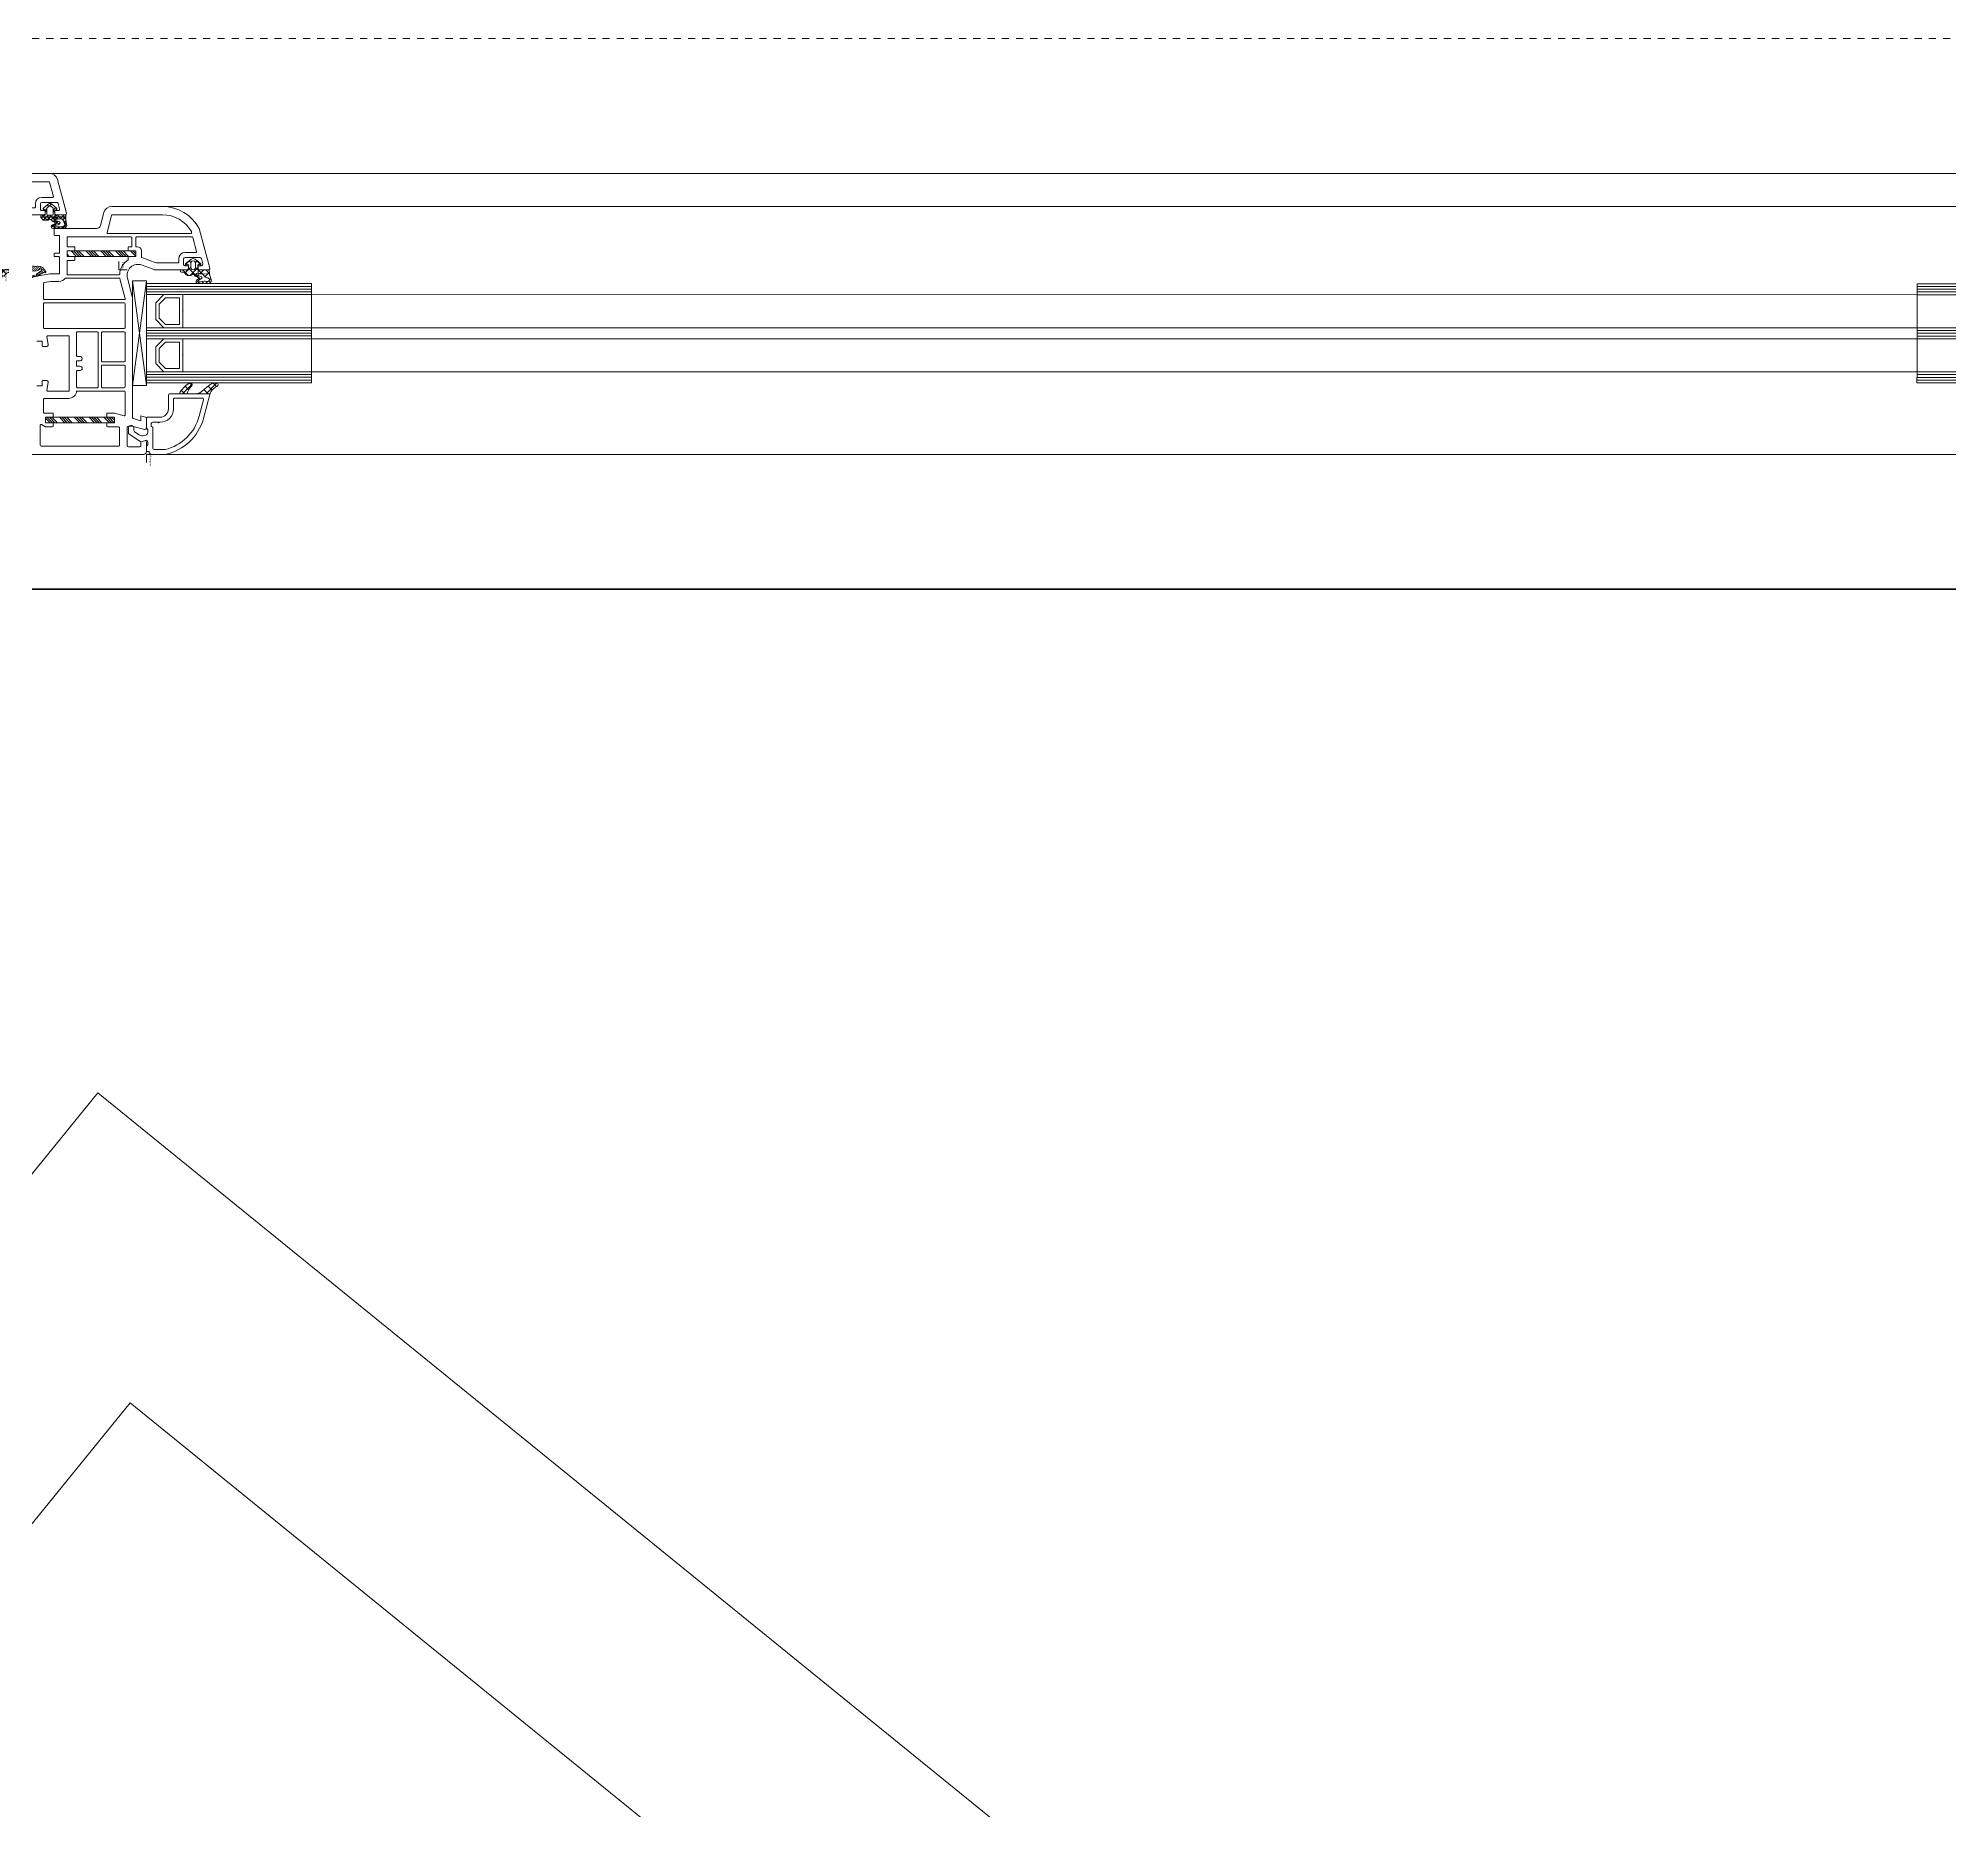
# Model space of a CAD drawing. Header units: millimetres. Extents: x 2258 to 5600, y 711 to 2563.
# Drawn here: x 2767.21 to 2794.01, y 1986.8 to 2011.66 of the extents above; entities that cross this region are included whole.
import ezdxf

# ---------------------------------------------------------------- set-up
doc = ezdxf.new("R2010")
doc.units = ezdxf.units.MM
doc.linetypes.add('HIDDENX2', pattern=[0.75, 0.5, -0.25])
for name, color, linetype, lineweight in [('FP_A_DOOR_WIN', 140, 'Continuous', 18), ('PQI-A-FLOR', 21, 'Continuous', 30), ('PQI-A-HIDN', 31, 'HIDDENX2', 9), ('PQI-A-IN-ELEV-LGHT', 201, 'Continuous', 5), ('PQI-A-IN-FURN', 39, 'Continuous', 13), ('WAL', 7, 'Continuous', 30)]:
    doc.layers.add(name, color=color, linetype=linetype, lineweight=lineweight)
doc.styles.get("Standard").update_dxf_attribs({"font": 'arial.ttf'})
pattern_1 = [(135, (-4.599427157802303, -2.000253202709217), (1.414213562373095, 1.414213562373094), []), (44.99999999999997, (-4.599427157802303, -2.000253202709217), (1.414213562373095, -1.414213562373095), [])]

# ---------------------------------------------------------------- blocks, each defined once
blk = doc.blocks.new('*X86')
at = {"color": 0}
for p, q in [((31.19993464295712, -72.6786784701504), (31.97808007457636, -71.90053303853117)), ((32.67215374721784, -73.90053303853122), (34.67215374721786, -71.9005330385312)), ((33.5701797472178, -73.90053303853122), (35.57017974721782, -71.9005330385312)), ((34.46820574721787, -73.90053303853122), (36.46820574721791, -71.9005330385312)), ((35.36623374721781, -73.90053303853122), (37.36623374721785, -71.9005330385312)), ((38.06030741985939, -73.90053303853117), (40.06030741985934, -71.9005330385312)), ((38.95833341985932, -73.9005330385312), (40.95833341985929, -71.9005330385312)), ((39.85635941985942, -73.90053303853117), (41.85635941985938, -71.9005330385312)), ((40.75438741985936, -73.90053303853117), (42.75438741985934, -71.9005330385312)), ((43.44846109250081, -73.9005330385312), (45.44846109250085, -71.90053303853117)), ((44.34648709250078, -73.9005330385312), (46.34648709250081, -71.90053303853117)), ((45.24451309250085, -73.9005330385312), (47.24451309250087, -71.90053303853117)), ((46.14254109250079, -73.9005330385312), (48.14254109250082, -71.90053303853117)), ((48.83661476514236, -73.9005330385312), (50.83661476514234, -71.90053303853122)), ((49.73464076514229, -73.90053303853122), (51.73464076514229, -71.90053303853122)), ((50.6326667651424, -73.9005330385312), (52.63266676514238, -71.90053303853122)), ((51.53069476514231, -73.90053303853122), (53.53069476514233, -71.90053303853122)), ((54.22476843778382, -73.90053303853122), (56.19992510621398, -71.92537637010105)), ((55.12279443778377, -73.90053303853122), (56.19992510621395, -72.82340237010098)), ((56.02082043778384, -73.90053303853122), (56.19992510621395, -73.72142837010112))]:
    blk.add_line(p, q, dxfattribs=at)
blk = doc.blocks.new('*X87')
at = {"color": 0}
for p, q in [((23.39988581483212, -13.12680322657752), (25.02614989936285, -11.50053914204682)), ((23.92417589936278, -13.50053914204682), (25.92417589936281, -11.50053914204682)), ((24.82220189936285, -13.50053914204682), (26.82220189936288, -11.50053914204682)), ((25.72022989936281, -13.50053914204682), (27.72022989936284, -11.50053914204682)), ((28.41430357200433, -13.50053914204685), (30.41430357200435, -11.50053914204682)), ((29.3123295720043, -13.50053914204685), (31.31232957200428, -11.50053914204685)), ((30.21035557200438, -13.50053914204685), (32.21035557200437, -11.50053914204682)), ((31.10838357200433, -13.50053914204685), (33.1083835720043, -11.50053914204685)), ((33.80245724464581, -13.50053914204682), (35.80245724464584, -11.50053914204682)), ((34.70048324464577, -13.50053914204682), (36.7004832446458, -11.50053914204682)), ((35.59850924464585, -13.50053914204682), (37.59850924464587, -11.50053914204682)), ((36.49653724464579, -13.50053914204682), (38.49653724464583, -11.50053914204682)), ((39.19061091728729, -13.50053914204682), (41.19061091728729, -11.50053914204679)), ((40.08863691728726, -13.50053914204682), (42.08863691728722, -11.50053914204682)), ((40.98666291728732, -13.50053914204682), (42.98666291728733, -11.50053914204679)), ((41.88469091728729, -13.50053914204682), (43.88469091728725, -11.50053914204682)), ((44.57876458992878, -13.50053914204682), (46.57876458992881, -11.50053914204682)), ((45.47679058992874, -13.50053914204682), (47.47679058992878, -11.50053914204682)), ((46.37481658992881, -13.50053914204682), (48.37481658992886, -11.50053914204682)), ((47.27284458992878, -13.50053914204682), (48.39987818543757, -12.37350554653801))]:
    blk.add_line(p, q, dxfattribs=at)
blk = doc.blocks.new('BASIS')
for q in [(0, 2.998156985077132), (3, 0)]:
    blk.add_line((0, 0), q)
blk.add_text('BASIS', height=0.6).set_placement((0.45, 1.17))
blk = doc.blocks.new('GLASDATABASE6')
for p, q in [((-35, 0), (-35, 60)), ((-34, 0), (-34, 60)), ((-33, 0), (-33, 60)), ((-19, 0), (-19, 60)), ((-18, 0), (-18, 60)), ((-17, 0), (-17, 60)), ((-3, 0), (-3, 60)), ((-2, 0), (-2, 60)), ((-1, 0), (-1, 60)), ((1, 0), (-37, -5)), ((1, -5), (-37, 0))]:
    blk.add_line(p, q)
for points in [[(-32, 0), (-32, 60), (-36, 60), (-36, 0)], [(-32, 13.2), (-26.12, 13.2), (-26, 13.1), (-25.88, 13.2), (-20, 13.2), (-20, 60), (-32, 60)], [(-16, 0), (-16, 60), (-20, 60), (-20, 0)], [(-16, 13.2), (-10.12, 13.2), (-10, 13.1), (-9.879999999999999, 13.2), (-4, 13.2), (-4, 60), (-16, 60)], [(0, 0), (0, 60), (-4, 60), (-4, 0)], [(-21.2, 12), (-21.2, 6.897056274847714), (-23.49705627484771, 4.6), (-28.50294372515229, 4.6), (-30.8, 6.897056274847714), (-30.8, 12)], [(-5.2, 12), (-5.2, 6.897056274847714), (-7.497056274847714, 4.6), (-12.50294372515229, 4.6), (-14.8, 6.897056274847714), (-14.8, 12)], [(1, 0), (1, -5), (-37, -5), (-37, 0)], [(-20, 6.4), (-23, 3.4), (-29, 3.4), (-32, 6.4), (-32, 0), (-20, 0)], [(-4, 6.4), (-7, 3.4), (-13, 3.4), (-16, 6.4), (-16, 0), (-4, 0)], [(0, 0), (0, 0)], [(0, 0), (0, 0)]]:
    blk.add_lwpolyline(points, close=True)
blk.add_blockref('BASIS', (5, -10))
blk = doc.blocks.new('BASEPOINT')
for p, q in [((-7.890404418731123e-08, 0.0005381883725030789), (2.956911949821283, 0.0005381883725030789)), ((0.0001424139276124947, -6.579969547004794e-08), (0.0001424139276124947, 2.998156919277449))]:
    blk.add_line(p, q)
blk.add_text('Basepoint', height=0.6).set_placement((0.4501424139276011, 1.169999934200292))
blk = doc.blocks.new('PRJ_INSERT_85_593613108106', base_point=(-0.0001424139276196001, -0.004747371343455598))
h = blk.add_hatch()
h.set_pattern_fill('NETZ', color=256, scale=2, angle=45, style=0)
h.set_pattern_definition([(45, (-0.01389161445933955, -1.505601863530956), (-1.414213562373095, 1.414213562373095), []), (135, (-0.01389161445933955, -1.505601863530956), (-1.414213562373095, -1.414213562373095), [])])
edge = h.paths.add_edge_path()
edge.add_line((-0.0240104108701189, -0.1176216631265561), (-0.02389214782785132, -1.751249792745625))
edge.add_arc((0.176107851648112, -1.75123531416989), 0.2000000000000078, 180.0041478063841, 284.6764953794309)
edge.add_line((0.2267800752628091, -1.944709668423684), (0.6662781662196124, -1.829602187491183))
edge.add_arc((0.7353653404599072, -2.121538759978421), 0.3000000000000194, -52.53205809224312, 103.31418005131201, ccw=False)
edge.add_line((0.9178605716399488, -2.359646908928653), (-1.032212942825495, -3.85425815348097))
edge.add_arc((-1.764438559540167, -2.898896826528244), 1.203690001125745, 232.53205809223311, 307.467941905729, ccw=False)
edge.add_line((-2.496664176288846, -3.854258153455021), (-4.446737690726678, -2.359646908923963))
edge.add_arc((-4.264242459540242, -2.121538759978421), 0.3000000000000488, 76.68581994565773, 232.5320580907248, ccw=False)
edge.add_line((-4.1951552852845, -1.829602187494856), (-3.754900199323771, -1.945429745507347))
edge.add_arc((-3.704013472912607, -1.752011698068372), 0.1999999999999996, 255.2599722088741, 359.995858140213)
edge.add_line((-3.50401347343518, -1.752026155886369), (-3.50389584668028, -0.1248545592313093))
edge.add_arc((-3.803895845896363, -0.1248328725041574), 0.2999999999999975, 359.9958581402137, 459.1023245148401)
edge.add_line((-3.851355283976659, 0.1713893443147754), (-4.950727937464706, -0.004747371343256646))
edge.add_line((-4.950727937464762, -0.004747371343455598), (-6.019494441510773, -0.004747371343455598))
edge.add_arc((-6.019494441510801, 0.3901827702591163), 0.3949301416024085, 90.86448907829413, 270, ccw=False)
edge.add_arc((-6.056325811742113, 2.831071823694401), 2.046236776290232, 270.8644890782956, 313.733955939445)
edge.add_arc((-3.235014049410665, 0.3910060758626059), 1.703948823724965, 47.60407214988021, 145.64615927907, ccw=False)
edge.add_arc((-1.818596038702026, 2.185603647068319), 0.5992585253156713, 243.4847385784447, 336.7256777994012)
edge.add_arc((-0.6937920954793526, 1.889229801669899), 0.5773938121432611, 101.3565231042486, 174.0765815545262, ccw=False)
edge.add_line((-0.807488696739938, 2.455318749771777), (0.4321151604429616, 2.91258050951609))
edge.add_arc((0.4042534404612752, 3.008796542204436), 0.1001688593658202, 286.1496740795777, 418.7666157249806)
edge.add_line((0.4561935295836292, 3.094447155328908), (-0.5301651129944958, 3.688188095422895))
edge.add_arc((0.08463363531393497, 4.198628143283713), 0.7990785589550591, 94.5471078223564, 219.7013401903247, ccw=False)
edge.add_line((0.02128370902698862, 4.995191593500294), (3.273977838970836, 4.995191593500294))
edge.add_arc((3.190313730691287, 2.884058543274023), 2.112790202261629, 57.025055787439385, 87.73055840337202, ccw=False)
edge.add_arc((3.811591897999278, 3.784437519225321), 1.019785715748104, -14.620117531584583, 58.775147166172076, ccw=False)
edge.add_line((4.798357569195446, 3.527034302087941), (4.309732996441539, 2.034955997797177))
edge.add_line((4.309732996441539, 2.034955997797397), (4.03074818194969, 0.2489522450542268))
edge.add_arc((3.73434259077726, 0.2952526286567263), 0.3000000000000048, 270, 351.12179201912636, ccw=False)
edge.add_line((3.73434259077726, -0.004747371343455598), (0.6691997514491135, -0.004747371343455598))
edge.add_arc((0.6660394447463887, 0.1952276582528611), 0.2000000000012296, 218.7302940812033, 270.90539886077505, ccw=False)
edge.add_arc((0.2759895883438048, -0.1175999452630094), 0.3000000000000096, 38.73029408120549, 180.004147806382)
edge = h.paths.add_edge_path(flags=16)
edge.add_line((-2.664434219540112, -0.9045969161272751), (-2.664434219540055, -2.403154883810842))
edge.add_arc((-1.764424589540113, -2.403154883820207), 0.9000096299999143, 179.9999999994043, 359.9999999994042)
edge.add_line((-0.8644149595402268, -2.403154883829529), (-0.8644149595402268, -0.9045969161273746))
edge.add_arc((-1.764424589540113, -0.9045969161272751), 0.9000096299999569, 359.999999999996, 539.9999999999959)
edge = h.paths.add_edge_path(flags=16)
edge.add_line((-0.3894343082299656, 1.287793481836616), (1.514444910504039, 1.59245111498474))
edge.add_arc((1.441464115708982, 2.388690849935756), 0.7995773332978271, 275.2369160763339, 330.0179049878408)
edge.add_line((2.134043299175914, 1.989118595453419), (2.334665857769664, 2.336576481195607))
edge.add_arc((3.200735669359688, 1.836488610403649), 1.000082395135983, 105.00125677328151, 149.9969123307154, ccw=False)
edge.add_arc((2.817837540776395, 4.784741049308195), 1.986129615232382, 273.5805314967321, 307.4968943447179)
edge.add_line((4.026831232525524, 3.208972950311818), (4.116453730084118, 3.520914097162404))
edge.add_arc((3.714071713722888, 3.658630433182452), 0.4252964569540799, 341.1063499677235, 429.1150177702562)
edge.add_line((3.865686975933727, 4.055984039636769), (3.360857569195446, 4.277376194330373))
edge.add_arc((3.279889148906364, 3.989518184018834), 0.2990286260288841, 74.2898211115462, 111.3312844558565)
edge.add_arc((2.169077541172896, 6.941476150272592), 2.855035152545496, 244.8656263946021, 290.5467696793404, ccw=False)
edge.add_arc((0.7969451800828438, 4.101175200592252), 0.3012688786273377, 58.03832915147904, 89.68804039216)
edge.add_line((0.7985854973570667, 4.402439613672414), (-0.04200211860974434, 4.361434002252736))
edge.add_arc((0.03461850688779577, 4.18942321770669), 0.1883040898435154, 114.0101430210588, 244.9205428975376)
edge.add_line((-0.04519883491832388, 4.018872280450978), (1.321959101177868, 3.195910473200001))
edge.add_arc((1.117509373383996, 2.893382174622047), 0.3651343076671621, -64.05102949447428, 55.949028899594225, ccw=False)
edge.add_line((1.277281366802868, 2.565059204431691), (-0.5472955536418169, 1.818419016736229))
edge.add_arc((-0.3934616876832706, 1.57538998515588), 0.2876247007937646, 122.3332194484655, 270.8022933547232)
for points in [[(-2.496664176288846, -3.854258153455021, 0.339142292364), (-1.032212942825481, -3.854258153480941), (0.9178605716399488, -2.359646908928653, 0.8086737724611405), (0.6662781662196267, -1.829602187491219), (0.2267800752628091, -1.944709668423684, -0.4913693427341452), (-0.02389214782783711, -1.751249792745512), (-0.0240104108701189, -0.1176216631265561, -0.708523374386479), (0.5100195021847185, 0.07009661684605817, 0.2316730953534543), (0.6691997514491277, -0.004747371343455598), (3.73434259077726, -0.004747371343455598, 0.3695233403091967), (4.030748181949662, 0.2489522450541699), (4.309732996441539, 2.034955997797397), (4.798357569195446, 3.527034302087941, 0.3316638372042809), (4.340246759869274, 4.656496544214406, 0.1347854679543906), (3.273977838970836, 4.995191593500294), (0.02128370902698862, 4.995191593500294, 0.6077360405967449), (-0.5301651129944958, 3.688188095422902), (0.4561935295836292, 3.094447155328908, -0.6532414826529297), (0.4321151604430042, 2.912580509515919), (-0.807488696739938, 2.455318749771777, 0.3283967986449405), (-1.26810304024059, 1.948816318842091, -0.4308798185662256), (-2.086126721881215, 1.649377842279591, 0.4559480533225359), (-4.641740328993137, 1.352547946092727, -0.1892659076963614), (-6.025452992789724, 0.785067959159278, 0.9924842238198461), (-6.019494441510801, -0.004747371343455598), (-4.950727937464762, -0.004747371343455598), (-3.851355283976659, 0.1713893443147754, -0.4615697110583747), (-3.50389584668028, -0.1248545592313803), (-3.50401347343518, -1.752026155886369, -0.4917135655221725), (-3.754900199323743, -1.945429745507454), (-4.1951552852845, -1.829602187494856, 0.8086737724720517), (-4.44673769072665, -2.359646908923878)], [(-0.3894343082299656, 1.287793481836616), (1.514444910504039, 1.592451114984669, 0.2436858438149983), (2.134043299175914, 1.989118595453419), (2.334665857769664, 2.336576481195607, -0.1988926612234861), (2.941874109722789, 2.802488346429982, 0.1490779346963349), (4.026831232525524, 3.208972950311818), (4.116453730084118, 3.520914097162404, 0.404070220630384), (3.865686975933727, 4.055984039636769), (3.360857569195446, 4.277376194330373, 0.1630460638099448), (3.171114527203258, 4.268061180444874, -0.2020038447891081), (0.9564224114195667, 4.356772442194142, 0.1389825561770618), (0.7985854973570667, 4.402439613672414), (-0.04200211860973013, 4.361434002252736, 0.6426690475485356), (-0.04519883491832388, 4.018872280450978), (1.321959101177868, 3.195910473200001, -0.577350608912599), (1.277281366802868, 2.565059204431691), (-0.5472955536417885, 1.818419016736243, 0.7567679501140765)], [(-2.664434219540112, -0.9045969161272751), (-2.664434219539999, -2.403154883810657, 0.9999999999999997), (-0.8644149595402268, -2.403154883829529), (-0.8644149595402268, -0.9045969161272751, 1)]]:
    blk.add_lwpolyline(points, format="xyb", close=True)
blk.add_blockref('BASEPOINT', (-0.0001424139276196001, -0.004747371343455598))
blk = doc.blocks.new('PRJ_INSERT_84_593613108109', base_point=(-0.0001424139276124947, 6.579969635822636e-08))
h = blk.add_hatch()
h.set_pattern_fill('NETZ', color=256, scale=2, angle=-135, style=0)
h.set_pattern_definition(pattern_1)
edge = h.paths.add_edge_path()
edge.add_arc((-25.2986551748821, 25.33685661379517), 0.7009491730178186, 21.51182172263535, 179.9580202232992)
edge.add_line((-25.99960415975543, 25.33737018892023), (-25.99960415975543, 25.04407319476772))
edge.add_arc((-22.99300567432547, 25.04730335869381), 3.006600220606113, 180.0615561704665, 218.4438120667934)
edge.add_line((-25.34782986281486, 23.17795910793259), (-22.66887832759071, 19.87456954780984))
edge.add_arc((-24.99886901093642, 17.98482262943097), 3.000000000000037, 9.094947017729282e-13, 39.0438988427839, ccw=False)
edge.add_line((-21.99886901093638, 17.98482262943102), (-21.99960415975543, 22.89588363291494))
edge.add_arc((-21.80286819986766, 22.89686949340595), 0.1967384299873035, 73.53864963038978, 180.2871115812252, ccw=False)
edge.add_arc((-20.77735667004206, 27.1363973986147), 4.165315481917134, 201.7354703606924, 256.536940679372, ccw=False)
h = blk.add_hatch()
h.set_pattern_fill('NETZ', color=256, scale=2, angle=-135, style=0)
h.set_pattern_definition(pattern_1)
edge = h.paths.add_edge_path()
edge.add_arc((-25.29884118967663, 15.92990097243664), 0.6999557455590304, 57.98631243675442, 211.9210534334455, ccw=False)
edge.add_arc((-19.3226781381968, 22.23154655800048), 8.000000000000085, 225.5218146126667, 250.4566767224353)
edge.add_line((-21.99883435313792, 14.69243600613606), (-21.99883435313792, 11.99243600613607))
edge.add_arc((-17.18761768759084, 21.15341065885029), 10.347524457111, 212.7227798498215, 242.2921684265773, ccw=False)
for points in [[(-24.64653276932265, 25.5938899021485, 0.8276115379937076), (-25.99960415975543, 25.33737018892023), (-25.99960415975543, 25.04407319476772, 0.1690577026555226), (-25.34782986281486, 23.17795910793259), (-22.66887832759071, 19.87456954780984, -0.172028633719733), (-21.99886901093638, 17.98482262943102), (-21.99960415975543, 22.89588363291494, -0.502665873903851), (-21.74711872695017, 23.08554383215738, -0.2437805197364005)], [(-2.9996041597554, -0.0002532027091888267), (-0.9996041597554282, -0.0002532027091888267), (-0.9996041597554282, 0.9997467972908112, 0.4142135623730953), (0.0003958402445718434, 1.999746797290811), (0.0003958402445718434, 6.99968576213459, 0.2754497923217082), (-12.95498746053668, 20.72978830119703), (-13.4987801833969, 20.87547921919773), (-21.74711872695017, 23.08554383215738, 0.4908735731119964), (-21.99960363186992, 22.89235716621636), (-21.99960415975543, 8.498831269947061, 0.4134286014123665), (-21.49878018514605, 7.99883126994709), (-16.49917691366168, 7.99895334025959, -0.4140724336333067), (-13.4993600191304, 4.99901437541584), (-13.4997262300679, 0.4997467972908396, 0.4145422967863972), (-12.99972623005545, -0.0002532027091888267), (-9.4996041597554, -0.0002532027091888267), (-8.999604159755428, 0.4997467972908112), (-7.900301253550346, 0.4997467972908112, -0.3394542588633756), (-6.934375427261251, -0.2414341576066761), (-6.833775398766115, -0.616878575193482, -0.2125565616700221), (-7.151913544625224, -2.625523775487352), (-8.221519635700396, -4.272572720216715, -0.2539676464749438), (-8.64085491967311, -4.500253202709189), (-9.4996041597554, -4.500253202709189, 0.9999999999999998), (-9.499604159755428, -6.500253202709189), (-7.793416178963419, -6.500253202709189, 0.2539676464749436), (-7.374080894990705, -6.272572720216715), (-4.599604159755422, -2.000253202709189), (-5.080515119112796, -0.2054690684707623, -0.4931454260313039), (-4.539383952963, 0.4997467972908112), (-3.499604159755428, 0.4997467972908112)], [(-25.89294784582112, 15.55979919337321, -0.7949711117343725), (-24.92777936059083, 16.52340848269796, 0.1092301940154678), (-21.99883435313792, 14.69243600613606), (-21.99883435313792, 11.99243600613607, -0.1297415055080829)], [(-11.42529910746382, 4.398301554569116), (-11.67521772063223, 4.648220167737549), (-11.67518934724402, 4.99681561511963, 0.4143806464059874), (-16.47699159288866, 9.798953292317549), (-19.97463643905309, 9.798867893821665, -0.4142192835227657), (-20.47464864704703, 10.29886545226626), (-20.47469716813362, 20.23598399228959, -0.4931444461757075), (-19.84529152645141, 20.71895038669777), (-13.92035110165813, 19.13141841279122, -0.2806694375655193), (-1.775433314866724, 6.796828412494932), (-1.775433314866724, 2.799947168277612, -0.4141795785361847), (-2.27537530013138, 2.299947171643282), (-9.721617126769878, 2.299083188139662), (-10.22101444201963, 1.799746797290851), (-11.17540886933981, 1.799746797290823, -0.4142374021652741), (-11.67540886768362, 2.299787494018688), (-11.67525840742312, 4.148342254609815)]]:
    blk.add_lwpolyline(points, format="xyb", close=True)
blk.add_blockref('BASEPOINT', (-0.0001424139276124947, 6.579969635822636e-08))
blk = doc.blocks.new('PRJ_INSERT_77_593613123138', base_point=(370.0591615602781, 296.904111493457))
h = blk.add_hatch()
h.set_pattern_fill('ACAD_ISO07W100', color=256, scale=0.1, angle=45, style=0)
h.set_pattern_definition([(45.00000000000001, (96.33290821566521, -202.4814861769743), (0.3535533905932738, -0.3535533905932737), [0.05, -0.3])])
h.paths.add_polyline_path([(370.2626288746902, 307.2572055504933), (370.3826278046902, 306.9672046304934), (371.4626296346902, 306.5772052504933), (372.4226287246902, 306.0372043304934), (372.7726271946902, 306.0272021904933), (372.9026282646902, 306.2272067704934), (372.0326293346902, 308.7072025004933), (372.2526267346902, 308.8172031104933), (372.3726294846903, 309.1872058604933), (372.2526267346902, 309.3972049404933), (372.0326293346902, 309.5072055504933), (371.7226279546902, 309.4172092104934), (370.4026282646902, 311.2372012804934), (369.8526290246903, 311.4372058604934), (369.7226279546902, 310.8272052504934), (370.1226294846903, 310.1872058604934), (370.3826278046902, 309.4872012804933), (370.4926284146902, 308.7372012804933), (370.4526275046902, 307.9872012804933)], flags=16)
h.paths.add_polyline_path([(370.5926268946902, 306.0872073804933), (370.0526297946902, 305.7572055504933), (369.9726279546902, 305.1272006704933), (370.1626265846902, 304.3872028004934), (368.4726279546902, 304.1872058604933), (368.8226264346902, 310.9472079904934), (369.1726287246902, 311.6572070804933), (370.6226294846903, 312.8972049404934), (370.8026297946902, 312.9672046304934), (371.0326293346902, 312.8872028004933), (371.1226294846903, 312.6472049404934), (370.9926284146902, 312.2372012804934), (371.1126273446902, 311.7972064704933), (372.3826278046902, 309.7572055504933), (372.6426299446903, 308.6872058604933), (373.5926268946902, 306.1372028004934), (372.9926284146902, 305.3472018904934), (372.0026267346902, 305.4772067704934), (371.1226294846903, 305.9672046304934)])
h = blk.add_hatch()
h.set_pattern_fill('ANSI37', color=256, scale=0.5, style=0)
h.set_pattern_definition([(45.00000000000001, (96.33290821566521, -202.4814861769743), (1.122532015133644, -1.122532015133644), []), (315, (96.33290821566521, -202.4814861769743), (-1.122532015133644, -1.122532015133644), [])])
edge = h.paths.add_edge_path()
edge.add_arc((364.2139190631738, 297.402952210202), 0.4999999999999765, 120.8947328406612, 276.9882955879087)
edge.add_line((364.2747523546797, 296.9066666969694), (365.8291620202781, 297.0972018904934))
edge.add_line((365.8291620202781, 297.0972018904934), (366.0591615602781, 296.9372058604933))
edge.add_line((366.0591615602781, 296.9372058604933), (366.0591615602781, 295.5872073804933))
edge.add_line((366.0591615602781, 295.5872073804933), (365.9691614102782, 295.3772044804933))
edge.add_line((365.9691614102782, 295.3772044804933), (365.3991617102781, 294.9572025004933))
edge.add_line((365.3991617102781, 294.9572025004933), (365.3091615602781, 294.7272067704934))
edge.add_line((365.3091615602781, 294.7272067704934), (365.3691610302782, 294.5572047904934))
edge.add_line((365.3691610302782, 294.5572047904934), (365.4191621702781, 294.5072055504933))
edge.add_line((365.4191621702781, 294.5072055504933), (367.4191621702781, 292.8372073804933))
edge.add_line((367.4191621702781, 292.8372073804933), (368.6991609502782, 292.8372073804933))
edge.add_line((368.6991609502782, 292.8372073804933), (370.6991609502782, 294.5072055504933))
edge.add_line((370.6991609502782, 294.5072055504933), (370.8091615602781, 294.7272067704934))
edge.add_line((370.8091615602781, 294.7272067704934), (370.7191614102782, 294.9572025004933))
edge.add_line((370.7191614102782, 294.9572025004933), (370.1491617102781, 295.3772044804933))
edge.add_line((370.1491617102781, 295.3772044804933), (370.0591615602781, 295.5872073804933))
edge.add_line((370.0591615602781, 295.5872073804933), (370.0591615602781, 296.9372058604933))
edge.add_line((370.0591615602781, 296.9372058604933), (370.2891611002781, 297.0972018904934))
edge.add_line((370.2891611002781, 297.0972018904934), (371.8341112121234, 296.9078259892771))
edge.add_arc((371.894944577482, 297.404111493457), 0.5000000000000268, 263.0116958858569, 406.2845243053848)
edge.add_line((372.2404834077912, 297.7655017489269), (371.1091608002781, 298.8472018904934))
edge.add_line((371.1091608002781, 298.8472018904934), (370.1626265846902, 304.3872028004934))
edge.add_line((370.1626265846902, 304.3872028004934), (368.4726279546902, 304.1872058604933))
edge.add_line((368.4726279546902, 304.1872058604933), (368.8197329087203, 299.1406875398265))
edge.add_arc((368.3216274998939, 299.0972018904934), 0.4999999999999836, 270, 364.9893918508951, ccw=False)
edge.add_line((368.3216274998939, 298.5972018904934), (365.3291620202781, 298.5972018904934))
edge.add_line((365.3291620202781, 298.5972018904934), (365.1691621702781, 298.5572086004934))
edge.add_line((365.1691621702781, 298.5572086004934), (363.957187878871, 297.8320082659878))
h.paths.add_polyline_path([(369.2591623202782, 296.5972018904934), (369.1491617102781, 296.8372073804933), (368.9591630902781, 296.8972049404933), (367.1591600302781, 296.8972049404933), (366.8591608002781, 296.5972018904934), (366.8591608002781, 294.6072040204933), (366.9691614102782, 294.3772044804933), (367.8691629302782, 293.4972034104933), (368.2491601902781, 293.4972034104933), (369.1491617102781, 294.3772044804933), (369.2591623202782, 294.6072040204933)], flags=16)
for points in [[(370.5926268946902, 306.0872073804933), (370.0526297946902, 305.7572055504933), (369.9726279546902, 305.1272006704933), (370.1626265846902, 304.3872028004934), (368.4726279546902, 304.1872058604933), (368.8226264346902, 310.9472079904934), (369.1726287246902, 311.6572070804933), (370.6226294846903, 312.8972049404934), (370.8026297946902, 312.9672046304934), (371.0326293346902, 312.8872028004933), (371.1226294846903, 312.6472049404934), (370.9926284146902, 312.2372012804934), (371.1126273446902, 311.7972064704933), (372.3826278046902, 309.7572055504933), (372.6426299446903, 308.6872058604933), (373.5926268946902, 306.1372028004934), (372.9926284146902, 305.3472018904934), (372.0026267346902, 305.4772067704934), (371.1226294846903, 305.9672046304934)], [(370.2626288746902, 307.2572055504933), (370.3826278046902, 306.9672046304934), (371.4626296346902, 306.5772052504933), (372.4226287246902, 306.0372043304934), (372.7726271946902, 306.0272021904933), (372.9026282646902, 306.2272067704934), (372.0326293346902, 308.7072025004933), (372.2526267346902, 308.8172031104933), (372.3726294846903, 309.1872058604933), (372.2526267346902, 309.3972049404933), (372.0326293346902, 309.5072055504933), (371.7226279546902, 309.4172092104934), (370.4026282646902, 311.2372012804934), (369.8526290246903, 311.4372058604934), (369.7226279546902, 310.8272052504934), (370.1226294846903, 310.1872058604934), (370.3826278046902, 309.4872012804933), (370.4926284146902, 308.7372012804933), (370.4526275046902, 307.9872012804933)], [(369.2591623202782, 296.5972018904934), (369.1491617102781, 296.8372073804933), (368.9591630902781, 296.8972049404933), (367.1591600302781, 296.8972049404933), (366.8591608002781, 296.5972018904934), (366.8591608002781, 294.6072040204933), (366.9691614102782, 294.3772044804933), (367.8691629302782, 293.4972034104933), (368.2491601902781, 293.4972034104933), (369.1491617102781, 294.3772044804933), (369.2591623202782, 294.6072040204933)]]:
    blk.add_lwpolyline(points, close=True)
blk.add_lwpolyline([(363.957187878871, 297.8320082659878, 0.8104602076721642), (364.2747523546797, 296.9066666969694), (365.8291620202781, 297.0972018904934), (366.0591615602781, 296.9372058604933), (366.0591615602781, 295.5872073804933), (365.9691614102782, 295.3772044804933), (365.3991617102781, 294.9572025004933), (365.3091615602781, 294.7272067704934), (365.3691610302782, 294.5572047904934), (365.4191621702781, 294.5072055504933), (367.4191621702781, 292.8372073804933), (368.6991609502782, 292.8372073804933), (370.6991609502782, 294.5072055504933), (370.8091615602781, 294.7272067704934), (370.7191614102782, 294.9572025004933), (370.1491617102781, 295.3772044804933), (370.0591615602781, 295.5872073804933), (370.0591615602781, 296.9372058604933), (370.2891611002781, 297.0972018904934), (371.8341112121234, 296.9078259892771, 0.7217059250208615), (372.2404834077912, 297.7655017489269), (371.1091608002781, 298.8472018904934), (370.1626265846902, 304.3872028004934), (368.4726279546902, 304.1872058604933), (368.8197329087203, 299.1406875398265, -0.4399552836846325), (368.3216274998939, 298.5972018904934), (365.3291620202781, 298.5972018904934), (365.1691621702781, 298.5572086004934)], format="xyb", close=True)
blk.add_blockref('BASEPOINT', (370.0591615602781, 296.904111493457))
blk = doc.blocks.new('244234EZ')
h = blk.add_hatch()
h.set_pattern_fill('NETZ', color=256, angle=45, style=0)
h.set_pattern_definition([(45, (0.01020141601271446, -1.498066991095954), (-0.7071067811865475, 0.7071067811865476), []), (135, (0.01020141601271446, -1.498066991095954), (-0.7071067811865476, -0.7071067811865475), [])])
h.paths.add_polyline_path([(4.008078502913222, 0.7015572627653923, -0.04835307895780901), (4.303823118820566, 3.532424224166834, 0.3319211071679742), (3.845955810543963, 4.662804514641349, 0.1614346972429617), (2.779686889645509, 5.001498133415765), (-0.6049478013112477, 5.001498133415764, 0.8315432364911673), (-0.8560341563469525, 3.648078988526671), (0.43162628173537, 3.153275400871819, -1.190626430510797), (0.5034884964394981, 2.88506940612011), (-0.4655004301875263, 2.625441762988365, 0.1296938749465605), (-0.5983473197203235, 2.549425338780542), (-1.20320037842088, 1.95383349108178, -0.6014879446624487), (-2.236571083833349, 1.864532395719669, 0.254498919795523), (-2.488499425651867, 2.001640413975412), (-3.957449179689695, 2.001624018348985, 0.1989094666118807), (-4.169577865607145, 1.913756052723637), (-4.994269180354968, 1.089064737975818, 0.1989123673796596), (-5.082137145999006, 0.8769327036198491), (-5.082137145999006, 0.7015447420383105)])
h.paths.add_polyline_path([(-0.1904933190871827, 1.719282615234464, -0.9176289392039193), (-0.19180589099426, 1.958971851091358), (1.570990037036942, 2.431272729874328, 0.7332383087249621), (1.612600442385188, 3.38408464420482), (-0.3194380188017371, 4.087288767571037, -1), (-0.2680883789091605, 4.378243357414789), (2.713463470503889, 4.377261227260397, -0.1340649279655961), (2.967535276667598, 4.307800217017941), (3.436031043195062, 4.031149930478546, -0.3557455022548623), (3.622162780758802, 3.527220637077858), (3.116654357907226, 2.175391108269227, -0.3353238355422854), (2.094986877438471, 1.535178095573969)], flags=16)
h = blk.add_hatch()
h.set_pattern_fill('NETZ', color=256, scale=2, angle=45, style=0)
h.set_pattern_definition([(45, (0.01020141601271446, -1.498066991095954), (-1.414213562373095, 1.414213562373095), []), (135, (0.01020141601271446, -1.498066991095954), (-1.414213562373095, -1.414213562373095), [])])
h.paths.add_polyline_path([(-5.082137145999006, 0.7015447420383105), (-5.082137145999004, 0.3112281275693158, 0.414213562373093), (-4.782330741885235, 0.01142172345554715), (-4.522599543124663, 0.01142172345554759), (-4.093796888527556, 0.2589747010733834, -0.1656801520669596), (-3.90396698270975, 0.296506003881801), (-3.740147452957411, 0.2745578532527244, -0.3757213696858283), (-3.479984788897567, -0.02278536033250367), (-3.479984788897565, -1.479957190332012, -0.2775501483931132), (-3.586238477402083, -1.65662532294509), (-4.07801553195808, -1.917579487461596, 0.5282092505925277), (-4.132923528191617, -2.410109730864405), (-2.393213548663183, -3.887433140998303, 0.3639584187452207), (-1.107596206292547, -3.887404740529248), (0.6502478399991928, -2.41239478329808, 0.5319777725554488), (0.5980307430605157, -1.917579487461598), (0.1062536885045181, -1.656625322945092, -0.2775501483931129), (-2.498001805406602e-16, -1.479957190332014), (-2.220446049250313e-16, 2.220446049250313e-16, -0.4537526242641983), (0.3398076201840398, 0.2973471933200025), (0.6100213742227064, 0.2611720864721001), (1.042437829558313, 0.01149901148442223), (3.710274358402263, 0.01134541035774284, 0.4227629273518383), (4.010165112804111, 0.3200571767091462, -0.006466251622778426), (4.008078502913222, 0.7015572627653923)])
h.paths.add_polyline_path([(-0.6398458862333795, -0.1163721789262142), (-0.6398458862333791, -2.328241489778694, -0.2217106168363308), (-0.7470235825400097, -2.558066551942032), (-1.418484304433663, -3.121419399609839, -0.3639357920318566), (-2.061189157707833, -3.121419399423907), (-2.732619361801749, -2.558092156067455, -0.2217106168363313), (-2.839797058108379, -2.328267093904119), (-2.839797058108379, -0.1161427283123513, -0.4142135610069876), (-2.539780287082981, 0.1838740413137141), (-0.9400615657120271, 0.1838740413137134, -0.4144359924756376)], flags=16)
blk.add_line((4.008078502913222, 0.7015572627653923), (-5.082137145999006, 0.7015447420383105))
for points in [[(0.5980307430605163, -1.917579487461598), (0.106253688504518, -1.656625322945092, -0.2775501483931128), (-2.532696274926138e-16, -1.479957190332014), (-2.237793284010081e-16, 0, -0.4537526242641983), (0.3398076201840396, 0.2973471933200025), (0.6100213742227064, 0.2611720864720999), (1.042437829558313, 0.01149901148442201), (3.710274358402264, 0.01134541035774284, 0.4227629273518251), (4.010165112804111, 0.320057176709134, -0.05483647592727152), (4.303823118820558, 3.532424224166802, 0.3319211071679828), (3.845955810543964, 4.662804514641348, 0.1614346972429613), (2.779686889645514, 5.001498133415765), (-0.6049490356474414, 5.001498133415764, 0.8315411525140167), (-0.8560362243681455, 3.648079783196039), (0.4316262817353702, 3.153275400871819, -1.190626430510805), (0.503488496439497, 2.88506940612011), (-0.4655004301875271, 2.625441762988365, 0.1296938749465612), (-0.5983473197203246, 2.549425338780541), (-1.20320037842088, 1.95383349108178, -0.6014879446624485), (-2.236571083833349, 1.864532395719669, 0.2544989197955225), (-2.488499425651866, 2.001640413975412), (-3.957449179689696, 2.001624018348985, 0.198909466611881), (-4.169577865607146, 1.913756052723636), (-4.99426918035497, 1.089064737975816, 0.1989123673796582), (-5.082137145999006, 0.8769327036198482), (-5.082137145999004, 0.3112281275693167, 0.4142135623730955), (-4.782330741885233, 0.01142172345554715), (-4.522599543124662, 0.01142172345554737), (-4.093796888527556, 0.2589747010733832, -0.1656801520669623), (-3.903966982709747, 0.2965060038818006), (-3.740147452957409, 0.2745578532527242, -0.375721369685827), (-3.479984788897567, -0.02278536033250411), (-3.479984788897565, -1.479957190332013, -0.2775501483931143), (-3.586238477402084, -1.65662532294509), (-4.078015531958083, -1.917579487461597, 0.5319777725554453), (-4.130232628896758, -2.412394783298078), (-2.393213548663189, -3.887433140998297, 0.363945910752088), (-1.107630052569438, -3.887433140998297), (0.6502478399991929, -2.41239478329808, 0.5319777725554476)], [(-2.73261936180175, -2.558092156067455), (-2.061202087405254, -3.121408551459724, 0.3639549067525167), (-1.41847137451463, -3.121408551459724), (-0.7470235825400102, -2.558066551942032, 0.2217106168363309), (-0.6398458862333791, -2.328241489778695), (-0.6398458862333795, -0.1161137516550361, 0.4139911672486105), (-0.939864196780254, 0.1838740413137134), (-2.53980926513963, 0.1838740413137141, 0.4141569862246464), (-2.839797058108379, -0.1161137516550361), (-2.839797058108379, -2.328267093904119, 0.2217106168363308)], [(-0.2680883789091604, 4.378243357414789, 0.9999999999999986), (-0.3194380188017389, 4.087288767571038), (1.612600442385188, 3.38408464420482, -0.7332383087249624), (1.570990037036942, 2.431272729874328), (-0.191805890994261, 1.958971851091358, 0.9176289392038998), (-0.1904933190871827, 1.719282615234464), (2.094986877438495, 1.535178095573968, 0.3353238355422945), (3.116654357907246, 2.17539110826928), (3.622162780758808, 3.527220637077873, 0.3557455022548545), (3.436031043195058, 4.031149930478548), (2.96753527666759, 4.307800217017945, 0.1340649279655952), (2.713463470503881, 4.377261227260397)]]:
    blk.add_lwpolyline(points, format="xyb", close=True)
blk.add_blockref('BASEPOINT', (8.881784197001252e-15, -8.881784197001252e-16))
blk = doc.blocks.new('PRJ_INSERT_75_593613123141', base_point=(8.881784197001252e-15, -8.881784197001252e-16))
blk.add_blockref('244234EZ', (0, 0))
blk = doc.blocks.new('sd3')
at = {"layer": 'FP_A_DOOR_WIN', "ltscale": 1000}
for p, q in [((-1860.732895191642, 107.0001011712739), (-2443.499636559653, 107.0001011712011)), ((-1818.832895191401, 95.0001011712011), (-2443.499636559653, 95.0001011712593)), ((-1822.16622852454, 91.00010117127385), (-2443.499636559645, 91.0001011712302)), ((-1860.732895191672, 79.0001011712593), (-2443.499636559631, 79.0001011712302))]:
    blk.add_line(p, q, dxfattribs=at)
for points in [[(-1752.28338222827, 136.0001011711865), (-1763.482902344236, 136.000101171172, -0.4144957204533536), (-1763.982902344229, 136.5000860268483), (-1763.982902344243, 137.5000860268337), (-1762.705436523902, 137.5000860268192, 0.4143338273354278), (-1762.260490234868, 137.9450323158962), (-1762.260490234868, 140.0000860268192, 0.4141852284234794), (-1762.760490234868, 140.5000860268483), (-1768.224601562986, 140.5000860268483, 0.3394754089839914), (-1768.707511719236, 140.1294958168874), (-1769.243400391133, 138.1294958168728, 0.4932379537581374), (-1768.760490234854, 137.5000860268628), (-1767.482902344214, 137.5000860268192), (-1767.482902344229, 136.5000860268337, -0.4141201455198736), (-1767.982902344243, 136.0001011712156), (-1771.232902344243, 136.000101171172, -0.493060464453433), (-1771.715934570806, 136.6294958168874), (-1768.461173828604, 148.7765447670827, -0.3394293121974628), (-1765.563346680196, 151.0001011712011), (-1686.902578648078, 151.0001011711865, -0.3394333461670923)], [(-1760.932977970602, 73.85010822839104), (-1762.732555944123, 73.85010822839104, -0.4148355601868188), (-1762.932977970617, 74.0506067108945), (-1762.932977970624, 75.60010822839104, 0.4143271868600361), (-1763.132929142492, 75.80010517661867), (-1764.632929142463, 75.80010517661867, 0.4626872156724183), (-1765.126337345631, 75.21903523031506), (-1764.635614689359, 72.23253925866447, -0.4629961320455693), (-1764.832880314374, 72.00010212486086), (-1772.532953556554, 72.00010212486086, -0.4143678003774176), (-1772.732897099027, 72.20011433189211), (-1772.732897099049, 91.80010517663322, -0.4144526472424772), (-1772.532953556547, 92.00010212487541), (-1764.832880314367, 92.00010212487541, -0.4630830790022332), (-1764.635614689367, 91.76768024986086), (-1765.126337345609, 88.78118427819572, 0.462692735718021), (-1764.632929142506, 88.20011433189211), (-1763.132929142463, 88.200114331863, 0.4143271868600149), (-1762.932977970602, 88.40011128014885), (-1762.932977970602, 89.94961279752897, -0.4148355603400346), (-1762.732555944109, 90.1501112801343), (-1760.932977970624, 90.1501112801343, 0.4142649428828891)], [(-1761.14611273622, 113.6913100106176), (-1765.7329047284, 114.5001021248609), (-1768.932977970631, 114.5001021248754, -0.414386711824938), (-1769.232904728444, 114.8000899178151), (-1769.232904728415, 120.5001021248609, -0.4144465587216097), (-1768.932977970588, 120.8000899178296), (-1767.532953556532, 120.8000899178151, 0.4140384189335192), (-1767.232904728415, 121.1000929695729), (-1767.232904728415, 121.7000990731176, 0.4140448457666119), (-1767.532953556532, 122.0001021248609), (-1768.932977970624, 122.0001021248609, -0.4143867118249275), (-1769.2329047284, 122.3000899178005), (-1769.2329047284, 128.2000981193996, -0.4143884253417783), (-1768.932977970602, 128.500101171172), (-1767.532953556569, 128.5001011711865, 0.4140409468384528), (-1767.232904728429, 128.8000889641553), (-1767.232904728422, 130.7000981194287, 0.4140448457666134), (-1767.53295355654, 131.000101171172), (-1782.581896122465, 131.000101171172, -0.3394437501624551), (-1784.030870731833, 132.1118722778774), (-1785.28074866152, 136.7765601498395, 0.3394672609067224), (-1788.17845373966, 139.0001011712011), (-1806.598747547643, 139.0001011711865, 0.2781724977727638), (-1819.865349348547, 131.0001011711865), (-1823.715935338201, 116.6295119148854, 0.4929951445111693), (-1823.232903119104, 116.0001011711865), (-1819.98290305947, 116.000101171172, 0.4140973686723271), (-1819.482903297918, 116.5001021248609), (-1819.482903297896, 117.5001021248609), (-1820.760490950131, 117.5001021248609, -0.4932379537580739), (-1821.243401106374, 118.1295119148854), (-1820.707512434485, 120.1295119149145, -0.33952118757987), (-1820.224480207908, 120.5001021248463), (-1814.760490711698, 120.5001021248318, -0.4141852284235148), (-1814.260490711677, 120.0001021248463), (-1814.260490711706, 117.9450484139234, -0.4143375050436592), (-1814.705437000754, 117.5001021248754), (-1815.982903297918, 117.5001021248754), (-1815.982903297911, 116.5001021248463, 0.41422357255832), (-1815.482902821081, 116.0001011712011), (-1804.28338270502, 116.0001011711865, 0.0909929393078522), (-1803.218209896004, 116.1955688505404), (-1799.153183277616, 117.7394820076734, -0.6114713182338782), (-1793.868881519811, 112.9661055428005), (-1795.630931068641, 106.3812769413489, 0.0654598561076914), (-1795.732895191657, 105.605784803498), (-1795.732895191672, 62.27570637292229, -0.3361617745988907), (-1795.951767261977, 61.98687275472912), (-1798.732895191686, 61.20618732995354), (-1798.732895191657, 63.00010212486086), (-1800.362297352309, 62.563502393401, 0.3395197300317918), (-1800.732902821066, 62.08054646081291), (-1800.732902821081, 58.49986525514396, 0.496683455837799), (-1800.098020096797, 58.01864792051492), (-1795.532944019804, 59.30008991781506), (-1794.232895191686, 59.30008991782961, -0.4141372546644761), (-1793.732895191701, 58.80008991782961), (-1793.732895191672, 52.20011433189211, -0.4141372546644594), (-1794.232895191693, 51.70011433189211), (-1798.232895191679, 51.70011433187756, -0.4142634643848516), (-1798.732895191686, 52.20011433187756), (-1798.732895191672, 53.61582478109631), (-1800.103508289816, 53.98307331626711, 0.4930310732574256), (-1800.732902821066, 53.50010212484631), (-1800.732902821066, 50.00010212486086, 0.4142689885915225), (-1799.732895191686, 49.00010117118654), (-1743.73290091371, 49.00010117117199, 0.4141800440952208)]]:
    blk.add_lwpolyline(points, format="xyb", dxfattribs=at)
for points in [[(-1760.160514648909, 138.5000860268483, -0.4144907307889035), (-1760.460441406729, 138.8000890785916), (-1760.460441406743, 140.0000860268192, 0.4141775996259797), (-1762.760490234868, 142.300089078577), (-1766.699699219243, 142.3000890785916, -0.4928747108713756), (-1766.989494141104, 142.6777288490994), (-1765.622916992666, 147.777734952615, -0.3394217371552758), (-1765.333122070784, 148.0000860268337), (-1740.732971008802, 148.0000860268337, -0.4143884253417999), (-1740.433044250989, 147.7000829750759), (-1740.433044250967, 138.6087743813259, -0.6832181389907827), (-1740.953552063467, 138.4054510170681, 0.3063394764209429), (-1748.040763672354, 140.0765935952077), (-1752.191764648909, 138.5000860268483)], [(-1817.140618141653, 129.5777378899074, 0.4928325950843962), (-1816.850823219793, 129.2000981194287), (-1786.747423466222, 129.2000981194142, 0.4933718391203623), (-1786.457628544333, 129.5777378899365), (-1788.118883427145, 135.7777350765828, 0.3394535210435738), (-1788.408678349013, 136.0001014096051), (-1806.598747547629, 136.0001014096051, 0.2710460681531134), (-1817.059685524466, 129.8797398430615)], [(-1798.932968433888, 120.7043257576588), (-1798.932968433859, 122.9000960213452, -0.4142043936164577), (-1797.432968433866, 124.4000950677146), (-1796.932968433859, 124.4000950676709), (-1796.932968433845, 127.7000981194142, 0.4144778819059029), (-1797.232895191672, 128.000101171172), (-1817.33312302448, 128.000101171172, 0.339453521043591), (-1817.622917946326, 127.7777348381642), (-1818.989373024458, 122.6777449470974, 0.4932616257463386), (-1818.699700172911, 122.3000899178296), (-1814.760490711677, 122.3000899178296, -0.414185876219529), (-1812.460441883581, 120.0001021248754), (-1812.460441883581, 118.8000899178296, 0.4143867118249879), (-1812.160515125754, 118.5001021248609), (-1804.191643055427, 118.5001021248609), (-1799.126449879193, 120.4238692147046, 0.3119364062496101)], [(-1771.932977970609, 120.9000960213161), (-1771.932977970609, 122.9000960213307), (-1774.73289709902, 122.9000960213598), (-1774.732897099042, 124.1000920159131, -0.4144015116581432), (-1774.432970341222, 124.4000950676564), (-1772.232904728429, 124.4000950676709, 0.4144857919921748), (-1771.932977970588, 124.7000981194287), (-1771.932977970624, 127.7000981194433, 0.4144778819059133), (-1772.232904728429, 128.0001011711865), (-1795.132919605734, 128.000101171172, 0.4140035269926992), (-1795.432968433859, 127.7000981194142), (-1795.432968433881, 124.4000950676855), (-1794.432968433874, 124.4000950676709, -0.4140818960855208), (-1794.132919605734, 124.1000920159277), (-1794.132919605749, 122.9000960213598), (-1796.932968433859, 122.9000960213452), (-1796.932968433874, 120.9000960213598), (-1794.132919605749, 120.9000960213452), (-1794.132919605734, 119.6507674080494, -0.2373214210198149), (-1791.050035770888, 114.4786635262426, 0.3934655628214525), (-1790.750841434958, 114.2000990730885), (-1772.232904728415, 114.2000990730885, 0.4144907307888931), (-1771.932977970624, 114.5001021248609), (-1771.932977970617, 119.1000929695874, 0.4144907307889103), (-1772.232904728415, 119.4000960213743), (-1774.43297034123, 119.4000960213598, -0.4143965748594699), (-1774.732897099013, 119.7000990730885), (-1774.732897099006, 120.9000960213452)], [(-1765.969110783088, 111.8000899178005), (-1768.932977970588, 111.8000899178151, -0.2360930050550578), (-1771.332880314367, 113.0001021248609), (-1790.854700641146, 113.0001021248609, 0.360501244961899), (-1791.149481744258, 112.7558165866649, -0.0186689305235461), (-1791.260646337832, 112.2681734288781), (-1793.05097946895, 105.5776482868678, 0.4930419350982068), (-1792.761175881271, 105.2000990731176), (-1763.732904728429, 105.2000990730885, 0.4144907307888828), (-1763.432977970602, 105.5001021248463), (-1763.432977970588, 111.1011610848218, 0.3640119156696309), (-1763.680780704977, 111.3966017586354)], [(-1763.732904728429, 104.0001021248318), (-1792.732895191664, 104.0001021248609, 0.4141142411121554), (-1793.032944019811, 103.7000990730885), (-1793.032944019797, 95.00010212484631, 0.4141231876778427), (-1792.732895191679, 94.70011433190666), (-1763.732904728415, 94.70011433187756, 0.4144865871291639), (-1763.432977970617, 95.00010212484631), (-1763.432977970617, 103.7000990730885, 0.4144778819059221)], [(-1784.732909306062, 93.50010212487541), (-1792.732895191686, 93.50010212484631, 0.4141231876778495), (-1793.032944019789, 93.20011433189211), (-1793.032944019797, 82.90009602134523, 0.4141231876778737), (-1792.732895191672, 82.60010822837648), (-1784.732909306069, 82.60010822839104, 0.4142135623730951), (-1784.432909306066, 82.90010822836484), (-1784.432909306059, 93.20010212485795, 0.4142135623730951)], [(-1776.682970341222, 83.00013264243898, -0.9999999999999998), (-1776.682970341222, 84.50013264243898), (-1775.732897099035, 84.50013264242443, 0.4144865871292058), (-1775.432970341222, 84.80012043542229), (-1775.432970341208, 93.20011433189211, 0.4144865871291639), (-1775.732897099013, 93.50010212487541), (-1782.932897099025, 93.50010212486086, 0.4142135623730951), (-1783.23289709902, 93.2001021248434), (-1783.23289709902, 73.50011433189502, 0.4142135623730951), (-1782.932897099017, 73.200114331863), (-1775.732897099006, 73.20011433187756, 0.4144865871291501), (-1775.43297034123, 73.50010212487541), (-1775.432970341222, 79.20011433187756, 0.414486587129178), (-1775.73289709902, 79.50010212486086), (-1776.682970341208, 79.50010212486086, -0.9999999999999998), (-1776.682970341222, 81.00010212487541), (-1775.432970341222, 81.00010212487541), (-1775.432970341208, 83.00013264242443)], [(-1784.732909306054, 73.20011433187756, 0.4142135623730951), (-1784.432909306059, 73.50011433189502), (-1784.432909306066, 81.10009602137143, 0.4142135623730951), (-1784.732909306069, 81.40009602135979), (-1792.732895191672, 81.40009602134523, 0.4141231876778217), (-1793.032944019818, 81.10010822839104), (-1793.032944019811, 73.50010212484631, 0.4141231876778046), (-1792.732895191693, 73.20011433190666)], [(-1763.732904728429, 69.30010517661867), (-1772.53295355654, 69.30010517661867, -0.3941356490620793), (-1775.426012333395, 72.00010212486086), (-1792.732895191672, 72.00010212487541, 0.4141231876778427), (-1793.032944019797, 71.70011433189211), (-1793.032944019789, 63.34607990806398, 0.4930803031908427), (-1792.655258472922, 63.0563002449635), (-1789.132921513112, 64.00010212484631), (-1786.63292151309, 64.00010212487541, -0.414012966687119), (-1786.332872684965, 63.70011433187756), (-1786.332872684987, 62.50010212486086), (-1789.132921513105, 62.50010212486086), (-1789.132921513083, 60.50010212487541), (-1786.332872684943, 60.50010212484631), (-1786.332872684987, 59.30008991784416, -0.4140478028440861), (-1786.632921513083, 59.00010212484631), (-1790.732897099035, 59.00010212486086, 0.4140512861497621), (-1791.032945927152, 58.70011433190666), (-1791.032945927167, 52.30008991784416, 0.4141603203474333), (-1790.732897099035, 52.00010212486086), (-1762.532953556569, 52.00010212486086, 0.4140932892759649), (-1762.232904728429, 52.30008991782961), (-1762.232904728437, 59.57746418539318, 0.57715958826064), (-1762.682977970602, 59.83726032795676), (-1764.13292914247, 59.00010212483176), (-1766.632929142484, 59.00010212486086, -0.4140478028440377), (-1766.932977970595, 59.30008991784416), (-1766.932977970624, 60.50010212484631), (-1764.132929142492, 60.50010212486086), (-1764.132929142499, 62.50010212486086), (-1766.932977970602, 62.50010212487541), (-1766.932977970588, 63.70011433189211, -0.4140129666870911), (-1766.632929142477, 64.00010212484631), (-1763.732904728444, 64.00010212487541, 0.4144778819059014), (-1763.432977970617, 64.30010517664778), (-1763.432977970602, 69.00010212486086, 0.4144907307888895)]]:
    blk.add_lwpolyline(points, format="xyb", close=True, dxfattribs=at)
for points in [[(-1771.932977970609, 120.9000960213161), (-1771.932977970609, 122.9000960213307), (-1796.932977970617, 122.9000960213452), (-1796.932977970602, 120.9000960213452)], [(-1764.132929142499, 62.50010212486086), (-1789.13292914247, 62.50010212487541), (-1789.132929142477, 60.50010212484631), (-1764.132929142492, 60.50010212486086)]]:
    blk.add_lwpolyline(points, close=True, dxfattribs=at)
at = {"layer": 'PQI-A-FLOR', "ltscale": 1000}
blk.add_line((-2600.499587414903, -0.001484827895183116), (0, 0), dxfattribs=at)
at = {"layer": 'PQI-A-HIDN'}
blk.add_line((-2600.499701610483, 199.9985151720757), (-0.0001141955726779997, 199.9999999999709), dxfattribs=at)
at = {"layer": 'PQI-A-IN-ELEV-LGHT', "ltscale": 100}
for p, q in [((-2538.669308002238, 151.0001011711429), (-1765.563346680152, 151.0001011711865)), ((-2497.633784203703, 139.000101171172), (-1806.598747547614, 139.000101171172)), ((-2497.633784203696, 49.00010117115744), (-1806.598747547629, 49.00010117117199))]:
    blk.add_line(p, q, dxfattribs=at)
at = {"layer": 'FP_A_DOOR_WIN', "ltscale": 1000}
for name, p, rotation in [('PRJ_INSERT_75_593613123141', (-1767.482902344243, 136.0001011712156), 179.9999999999999), ('GLASDATABASE6', (-1800.732895191635, 111.0001011712011), 89.99999999996041), ('PRJ_INSERT_85_593613108106', (-1819.483145054393, 116.000101171172), 179.9999999999999), ('*X86', (-1740.733043327651, 48.99956298280449), 179.9999999999999), ('*X87', (-1740.733043327651, 48.99956298280449), 179.9999999999999)]:
    blk.add_blockref(name, p, dxfattribs=dict(at, rotation=rotation))
at = {"layer": 'FP_A_DOOR_WIN', "ltscale": 1000, "xscale": -1, "rotation": 270.0000000000697}
blk.add_blockref('GLASDATABASE6', (-2503.499636559689, 111.0001011710265), dxfattribs=at)
at = {"layer": 'FP_A_DOOR_WIN', "ltscale": 1000, "extrusion": (0, 0, -1), "zscale": -1, "rotation": 270}
blk.add_blockref('PRJ_INSERT_77_593613123138', (1748.232902344229, 116.0002491050545), dxfattribs=at)
at = {"layer": 'FP_A_DOOR_WIN', "ltscale": 1000, "yscale": -1, "rotation": 269.9999999999608}
blk.add_blockref('PRJ_INSERT_84_593613108109', (-1800.733389567016, 49.00010117117199), dxfattribs=at)
blk = doc.blocks.new('ee')
at = {"ltscale": 0.25}
for points in [[(6148908.022174994, -3367590.768349654), (6148589.249207052, -3368213.972806401), (6149301.482871905, -3368578.284769764), (6149620.255839846, -3367955.080313017)], [(6148997.051383102, -3367636.307345075), (6148723.81741058, -3368170.482593714), (6149257.992659219, -3368443.716566236), (6149531.22663174, -3367909.541317596)], [(6148723.81741058, -3368170.482593714), (6148997.051383102, -3367636.307345075), (6149531.22663174, -3367909.541317596), (6149257.992659219, -3368443.716566236)]]:
    blk.add_lwpolyline(points, close=True, dxfattribs=at)

msp = doc.modelspace()

# ---------------------------------------------------------------- linework, layer by layer
at = {"layer": 'WAL'}
msp.add_lwpolyline([(2689.323818792509, 2003.936958332057), (2689.323818814604, 1938.262618882467), (2823.183575399862, 1938.262618927658), (2823.183575377772, 2003.936958377291)], close=True, dxfattribs=at)

# ---------------------------------------------------------------- block references
at = {"layer": 'PQI-A-IN-FURN', "xscale": 0.03090557150576801, "yscale": 0.03090557150576801, "zscale": 0.03090557150576801, "rotation": 168.009896519989}
msp.add_blockref('ee', (167041.8964313669, -139320.7196087494), dxfattribs=at)
at = {"layer": 'WAL', "ltscale": 1000, "xscale": -0.03863196438221001, "yscale": 0.03863196438221, "zscale": 0.03863196438221, "rotation": 359.9972457711958}
msp.add_blockref('sd3', (2699.155417671895, 2003.936958111282), dxfattribs=at)

doc.saveas('drawing.dxf')
